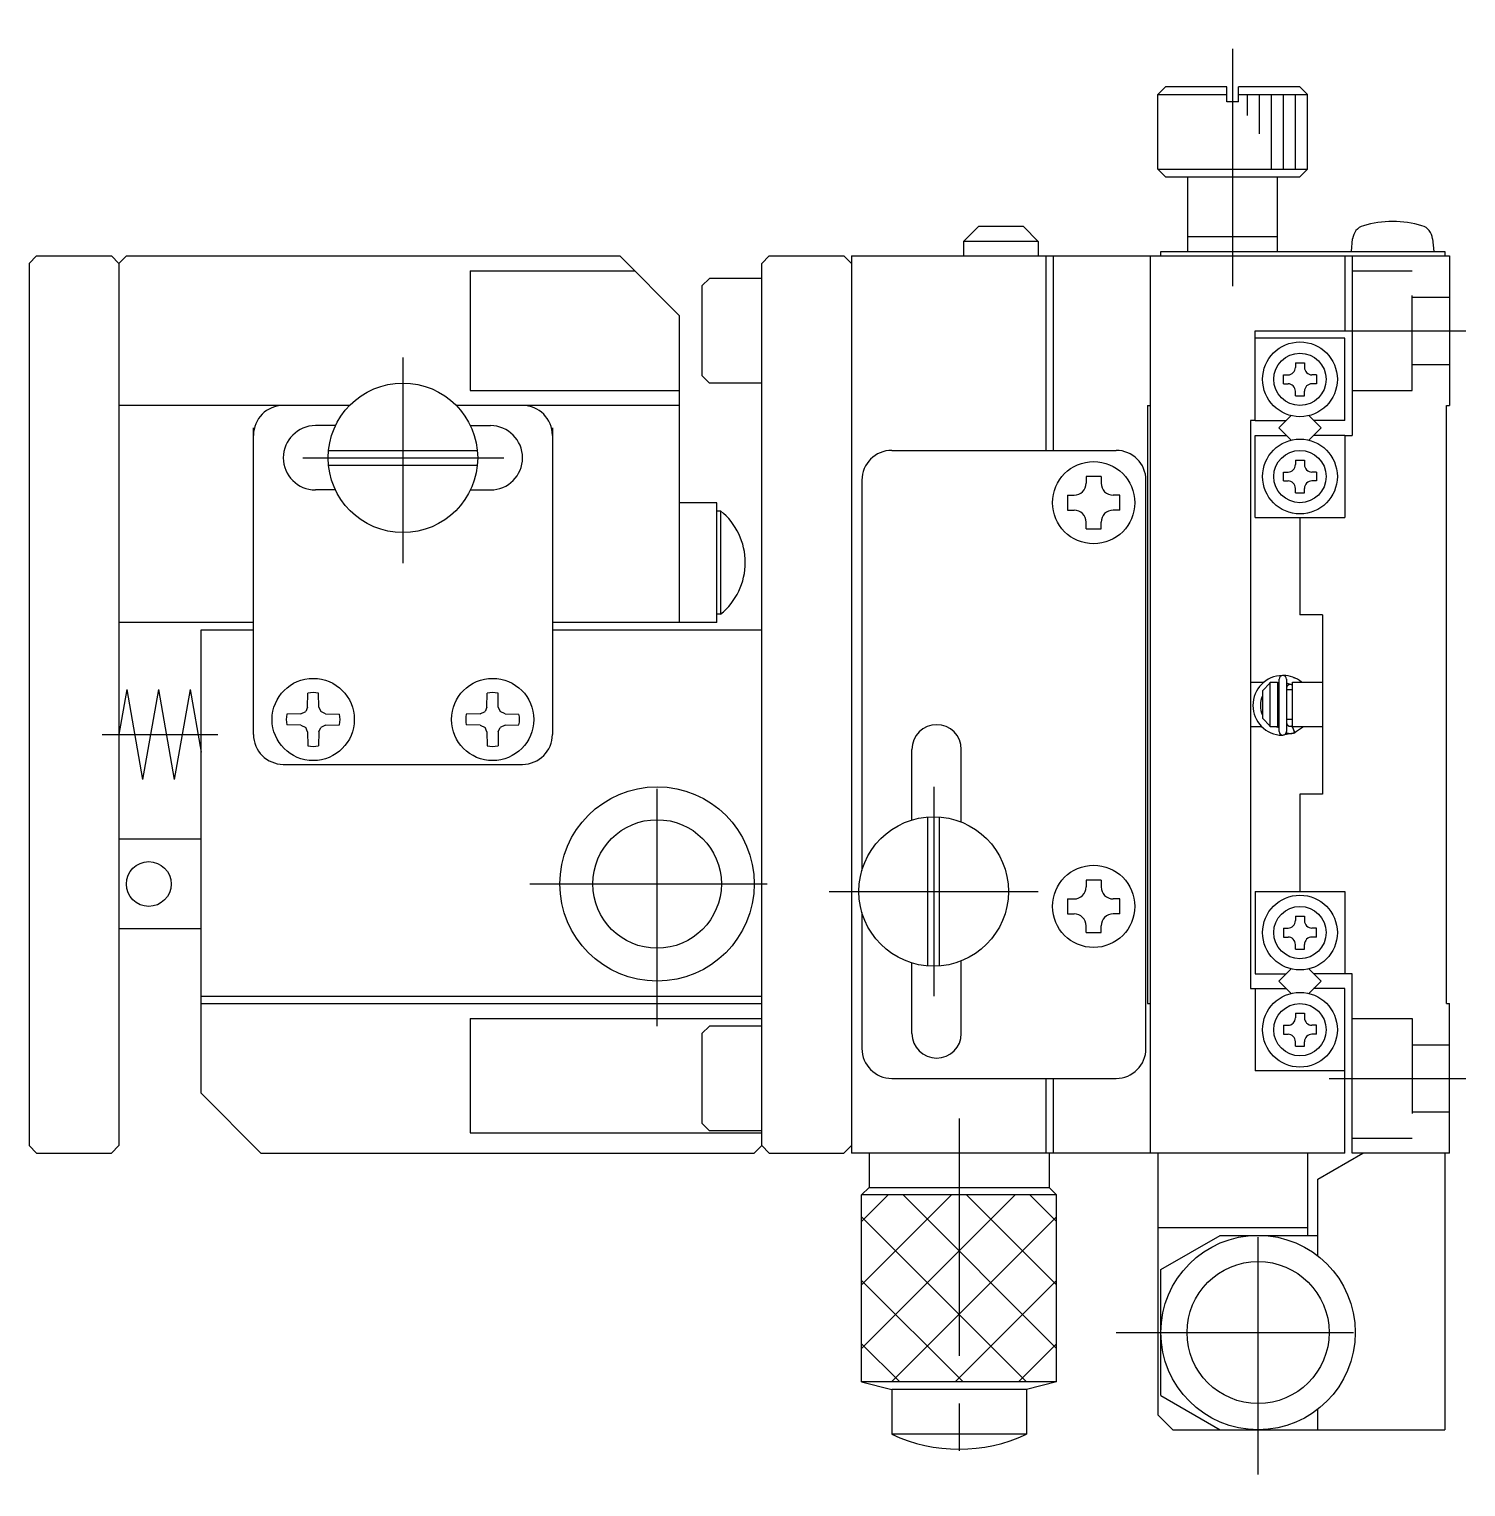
# Model space of a CAD drawing. Extents: x 0 to 361, y -8 to 337.
# Drawn here: x 265.4 to 361.5, y 128.7 to 226.2 of the extents above; entities that cross this region are included whole.
import ezdxf

# ---------------------------------------------------------------- set-up
doc = ezdxf.new("R2010")
doc.units = 0
doc.header["$LTSCALE"] = 0.5
doc.linetypes.add('CENTER', pattern=[50.8, 31.75, -6.35, 6.35, -6.35])
doc.linetypes.add('DASHED', pattern=[19.05, 12.7, -6.35])
for name, color, linetype in [('MSM_CENTER', 1, 'CENTER'), ('MSM_CONTINUOUS', 7, 'CONTINUOUS'), ('MSM_DASHED', 4, 'DASHED'), ('MSM_NARROW', 5, 'CONTINUOUS')]:
    doc.layers.add(name, color=color, linetype=linetype)

msp = doc.modelspace()

# ---------------------------------------------------------------- linework, layer by layer
at = {"layer": 'MSM_CENTER'}
for p, q in [((345.871, 208.992), (345.871, 226.184)), ((353.371, 206.016), (361.467, 206.016)), ((290.371, 204.22), (290.371, 190.461)), ((283.676, 197.516), (297.116, 197.516)), ((270.252, 179.013), (277.989, 179.013)), ((307.371, 159.496), (307.371, 177.536)), ((325.871, 175.516), (325.871, 161.516)), ((298.851, 169.016), (315.891, 169.016)), ((318.871, 168.516), (332.871, 168.516)), ((352.314, 156.016), (361.467, 156.016)), ((327.571, 153.329), (327.571, 128.697)), ((347.571, 129.516), (347.571, 148.516)), ((338.071, 139.016), (357.071, 139.016))]:
    msp.add_line(p, q, dxfattribs=at)
at = {"layer": 'MSM_CONTINUOUS'}
for p, q in [((341.371, 222.316), (340.871, 221.816)), ((345.471, 222.316), (341.371, 222.316)), ((345.471, 221.316), (345.471, 222.316)), ((350.371, 222.316), (346.271, 222.316)), ((346.271, 221.316), (346.271, 222.316)), ((350.871, 221.816), (350.371, 222.316)), ((340.871, 221.816), (345.471, 221.816)), ((340.871, 216.816), (340.871, 221.816)), ((346.271, 221.316), (345.471, 221.316)), ((346.271, 221.816), (350.871, 221.816)), ((350.871, 216.816), (350.871, 221.816)), ((340.871, 216.816), (350.871, 216.816)), ((340.871, 216.816), (341.371, 216.316)), ((350.371, 216.316), (350.871, 216.816)), ((341.371, 216.316), (350.371, 216.316)), ((342.871, 211.316), (342.871, 216.316)), ((348.871, 211.316), (348.871, 216.316)), ((328.871, 212.976), (327.871, 211.976)), ((331.871, 212.976), (328.871, 212.976)), ((331.871, 212.976), (332.871, 211.976)), ((332.871, 211.976), (327.871, 211.976)), ((327.871, 211.976), (327.871, 211.016)), ((332.871, 211.976), (332.871, 211.016)), ((342.871, 212.316), (348.871, 212.316)), ((353.821, 211.316), (353.895, 212.163)), ((359.247, 212.163), (359.321, 211.316)), ((265.871, 211.016), (265.371, 210.516)), ((265.871, 211.016), (270.871, 211.016)), ((270.871, 211.016), (271.371, 210.516)), ((271.871, 211.016), (271.371, 210.516)), ((271.871, 211.016), (304.871, 211.016)), ((308.871, 207.016), (304.871, 211.016)), ((314.871, 211.016), (314.371, 210.516)), ((314.871, 211.016), (319.871, 211.016)), ((320.371, 210.516), (319.871, 211.016)), ((320.371, 211.016), (320.371, 151.016)), ((320.371, 211.016), (360.371, 211.016)), ((333.371, 211.016), (333.371, 198.016)), ((333.871, 211.016), (333.871, 198.016)), ((340.371, 151.016), (340.371, 211.016)), ((341.071, 211.316), (360.071, 211.316)), ((341.071, 211.016), (341.071, 211.316)), ((353.371, 211.016), (353.371, 206.016)), ((353.871, 211.016), (353.871, 199.016)), ((360.071, 211.316), (360.071, 211.016)), ((360.371, 211.016), (360.371, 201.016)), ((265.371, 210.516), (265.371, 151.516)), ((271.371, 210.516), (271.371, 151.516)), ((294.871, 210.013), (305.873, 210.013)), ((294.871, 210.013), (294.871, 202.013)), ((314.371, 151.516), (314.371, 210.516)), ((310.371, 209.016), (310.871, 209.516)), ((310.371, 209.016), (310.371, 203.016)), ((314.371, 209.516), (310.871, 209.516)), ((308.871, 186.513), (308.871, 207.016)), ((347.371, 206.016), (353.371, 206.016)), ((347.371, 200.016), (347.371, 206.016)), ((353.371, 205.516), (347.371, 205.516)), ((353.371, 200.016), (353.371, 205.516)), ((350.071, 203.866), (350.671, 203.866)), ((350.071, 203.866), (350.071, 203.566)), ((350.671, 203.866), (350.671, 203.566)), ((310.371, 203.016), (310.871, 202.516)), ((349.271, 202.466), (349.271, 203.066)), ((349.271, 203.066), (349.571, 203.066)), ((351.471, 203.066), (351.171, 203.066)), ((351.471, 203.066), (351.471, 202.466)), ((294.871, 202.013), (308.871, 202.013)), ((314.371, 202.516), (310.871, 202.516)), ((349.271, 202.466), (349.571, 202.466)), ((350.071, 201.666), (350.071, 201.966)), ((350.671, 201.666), (350.671, 201.966)), ((351.471, 202.466), (351.171, 202.466)), ((286.798, 201.013), (271.371, 201.013)), ((283.8, 201.016), (279.371, 201.016)), ((308.871, 201.013), (293.944, 201.013)), ((340.171, 201.016), (340.171, 161.016)), ((340.171, 201.016), (340.371, 201.016)), ((350.071, 201.666), (350.671, 201.666)), ((360.171, 161.016), (360.171, 201.016)), ((360.171, 201.016), (360.371, 201.016)), ((347.071, 200.016), (347.071, 162.016)), ((347.371, 200.016), (347.071, 200.016)), ((347.371, 200.016), (349.456, 200.016)), ((349.778, 200.337), (348.956, 199.516)), ((350.964, 200.337), (351.785, 199.516)), ((353.371, 200.016), (351.285, 200.016)), ((280.371, 179.016), (280.371, 199.516)), ((285.857, 199.666), (284.521, 199.666)), ((294.885, 199.666), (296.221, 199.666)), ((300.371, 199.516), (300.371, 179.016)), ((347.371, 199.016), (349.456, 199.016)), ((347.371, 193.516), (347.371, 199.016)), ((348.956, 199.516), (349.778, 198.694)), ((351.785, 199.516), (350.964, 198.694)), ((353.371, 199.016), (351.285, 199.016)), ((353.371, 199.016), (353.871, 199.016)), ((353.371, 199.016), (353.371, 193.516)), ((285.396, 198.016), (295.346, 198.016)), ((323.071, 198.016), (338.071, 198.016)), ((285.396, 197.016), (295.346, 197.016)), ((350.071, 197.366), (350.671, 197.366)), ((350.071, 197.366), (350.071, 197.066)), ((350.671, 197.366), (350.671, 197.066)), ((321.071, 196.016), (321.071, 169.916)), ((336.071, 196.266), (336.071, 195.816)), ((337.071, 196.266), (336.071, 196.266)), ((337.071, 196.266), (337.071, 195.816)), ((340.071, 158.016), (340.071, 196.016)), ((349.271, 195.966), (349.271, 196.566)), ((349.271, 196.566), (349.571, 196.566)), ((349.271, 195.966), (349.571, 195.966)), ((351.471, 196.566), (351.171, 196.566)), ((351.471, 195.966), (351.171, 195.966)), ((351.471, 196.566), (351.471, 195.966)), ((285.857, 195.366), (284.521, 195.366)), ((294.885, 195.366), (296.221, 195.366)), ((334.821, 195.016), (335.271, 195.016)), ((334.821, 195.016), (334.821, 194.016)), ((338.321, 195.016), (337.871, 195.016)), ((338.321, 194.016), (338.321, 195.016)), ((350.071, 195.166), (350.071, 195.466)), ((350.071, 195.166), (350.671, 195.166)), ((350.671, 195.166), (350.671, 195.466)), ((311.371, 194.513), (308.871, 194.513)), ((311.371, 186.513), (311.371, 194.513)), ((334.821, 194.016), (335.271, 194.016)), ((338.321, 194.016), (337.871, 194.016)), ((311.371, 193.963), (311.621, 193.963)), ((311.621, 193.963), (311.621, 187.063)), ((336.071, 192.766), (336.071, 193.216)), ((337.071, 192.766), (337.071, 193.216)), ((347.371, 193.516), (353.371, 193.516)), ((350.371, 193.516), (350.371, 187.016)), ((336.071, 192.766), (337.071, 192.766)), ((280.371, 186.513), (271.371, 186.513)), ((311.371, 186.513), (300.371, 186.513)), ((311.621, 187.063), (311.371, 187.063)), ((351.871, 187.016), (350.371, 187.016)), ((351.871, 187.016), (351.871, 175.016)), ((276.871, 155.016), (276.871, 186.013)), ((276.871, 186.013), (280.371, 186.013)), ((300.371, 186.013), (314.371, 186.013)), ((347.071, 182.516), (347.971, 182.516)), ((348.371, 182.461), (347.871, 181.932)), ((348.371, 182.516), (348.871, 182.516)), ((348.371, 179.516), (348.371, 182.516)), ((348.871, 182.516), (348.871, 179.516)), ((348.973, 182.439), (348.871, 182.418)), ((348.973, 179.209), (348.973, 182.709)), ((349.473, 182.709), (349.473, 179.209)), ((349.871, 182.313), (349.473, 182.439)), ((349.568, 182.304), (349.558, 182.296)), ((349.577, 182.311), (349.568, 182.304)), ((349.588, 182.318), (349.577, 182.311)), ((349.598, 182.325), (349.588, 182.318)), ((349.609, 182.331), (349.598, 182.325)), ((349.62, 182.336), (349.609, 182.331)), ((349.632, 182.341), (349.62, 182.336)), ((349.644, 182.345), (349.632, 182.341)), ((349.655, 182.349), (349.644, 182.345)), ((349.668, 182.352), (349.655, 182.349)), ((349.68, 182.354), (349.668, 182.352)), ((349.692, 182.356), (349.68, 182.354)), ((349.704, 182.357), (349.692, 182.356)), ((349.717, 182.357), (349.704, 182.357)), ((349.729, 182.357), (349.717, 182.357)), ((349.742, 182.356), (349.729, 182.357)), ((349.754, 182.354), (349.742, 182.356)), ((349.766, 182.352), (349.754, 182.354)), ((349.778, 182.35), (349.766, 182.352)), ((349.79, 182.346), (349.778, 182.35)), ((349.802, 182.342), (349.79, 182.346)), ((349.814, 182.338), (349.802, 182.342)), ((349.815, 182.337), (349.812, 182.339)), ((349.871, 179.516), (349.871, 182.516)), ((349.871, 182.516), (351.871, 182.516)), ((349.948, 182.822), (350.011, 182.797)), ((350.007, 182.797), (350.009, 182.797)), ((350.009, 182.797), (350.009, 182.797)), ((350.011, 182.797), (350.009, 182.797)), ((271.9, 182.013), (271.371, 179.013)), ((271.9, 182.013), (272.958, 176.013)), ((274.016, 182.013), (272.958, 176.013)), ((274.016, 182.013), (275.074, 176.013)), ((276.132, 182.013), (275.074, 176.013)), ((276.132, 182.013), (276.871, 177.821)), ((283.994, 180.833), (284.011, 181.779)), ((284.747, 180.833), (284.731, 181.779)), ((295.994, 180.833), (296.011, 181.779)), ((296.747, 180.833), (296.731, 181.779)), ((347.871, 181.932), (347.871, 180.099)), ((348.871, 182.016), (348.973, 182.016)), ((349.474, 182.124), (349.473, 182.112)), ((349.473, 182.112), (349.473, 182.107)), ((349.473, 182.016), (349.871, 182.016)), ((349.475, 182.136), (349.474, 182.124)), ((349.476, 182.148), (349.475, 182.136)), ((349.479, 182.16), (349.476, 182.148)), ((349.482, 182.172), (349.479, 182.16)), ((349.485, 182.184), (349.482, 182.172)), ((349.489, 182.196), (349.485, 182.184)), ((349.494, 182.207), (349.489, 182.196)), ((349.499, 182.218), (349.494, 182.207)), ((349.504, 182.229), (349.499, 182.218)), ((349.511, 182.24), (349.504, 182.229)), ((349.517, 182.25), (349.511, 182.24)), ((349.525, 182.26), (349.517, 182.25)), ((349.532, 182.27), (349.525, 182.26)), ((349.54, 182.279), (349.532, 182.27)), ((349.549, 182.288), (349.54, 182.279)), ((349.558, 182.296), (349.549, 182.288)), ((283.539, 180.392), (282.607, 180.376)), ((283.539, 180.392), (283.87, 180.553)), ((283.994, 180.833), (283.87, 180.553)), ((284.747, 180.833), (284.872, 180.553)), ((285.203, 180.392), (284.872, 180.553)), ((285.203, 180.392), (286.134, 180.376)), ((295.539, 180.392), (294.607, 180.376)), ((295.539, 180.392), (295.87, 180.553)), ((295.994, 180.833), (295.87, 180.553)), ((296.747, 180.833), (296.872, 180.553)), ((297.203, 180.392), (296.872, 180.553)), ((297.203, 180.392), (298.134, 180.376)), ((283.539, 179.639), (282.607, 179.656)), ((283.539, 179.639), (283.87, 179.478)), ((283.994, 179.198), (283.87, 179.478)), ((284.747, 179.198), (284.872, 179.478)), ((285.203, 179.639), (284.872, 179.478)), ((285.203, 179.639), (286.134, 179.656)), ((295.539, 179.639), (294.607, 179.656)), ((295.539, 179.639), (295.87, 179.478)), ((295.994, 179.198), (295.87, 179.478)), ((296.747, 179.198), (296.872, 179.478)), ((297.203, 179.639), (296.872, 179.478)), ((297.203, 179.639), (298.134, 179.656)), ((347.841, 179.516), (347.071, 179.516)), ((347.871, 180.099), (348.371, 179.57)), ((348.973, 179.516), (348.371, 179.516)), ((348.812, 179.515), (348.973, 179.479)), ((348.973, 180.016), (348.871, 180.016)), ((349.871, 180.016), (349.473, 180.016)), ((349.473, 179.811), (349.473, 179.799)), ((349.473, 179.799), (349.474, 179.787)), ((349.474, 179.787), (349.476, 179.775)), ((349.476, 179.775), (349.478, 179.763)), ((349.478, 179.763), (349.48, 179.751)), ((349.48, 179.751), (349.483, 179.739)), ((349.483, 179.739), (349.487, 179.727)), ((349.487, 179.727), (349.491, 179.716)), ((349.491, 179.716), (349.496, 179.705)), ((349.496, 179.705), (349.502, 179.694)), ((349.502, 179.694), (349.508, 179.683)), ((349.508, 179.683), (349.514, 179.672)), ((349.514, 179.672), (349.521, 179.662)), ((349.521, 179.662), (349.528, 179.653)), ((349.528, 179.653), (349.536, 179.643)), ((349.536, 179.643), (349.545, 179.634)), ((349.545, 179.634), (349.553, 179.626)), ((349.553, 179.626), (349.563, 179.618)), ((349.563, 179.618), (349.572, 179.61)), ((349.572, 179.61), (349.582, 179.603)), ((349.582, 179.603), (349.593, 179.596)), ((349.593, 179.596), (349.603, 179.59)), ((349.603, 179.59), (349.614, 179.584)), ((349.614, 179.584), (349.626, 179.579)), ((349.626, 179.579), (349.637, 179.575)), ((349.637, 179.575), (349.649, 179.571)), ((349.649, 179.571), (349.661, 179.568)), ((349.661, 179.568), (349.673, 179.565)), ((349.673, 179.565), (349.685, 179.563)), ((349.685, 179.563), (349.698, 179.561)), ((349.698, 179.561), (349.71, 179.561)), ((349.71, 179.561), (349.722, 179.561)), ((349.722, 179.561), (349.735, 179.561)), ((349.735, 179.561), (349.747, 179.562)), ((349.747, 179.562), (349.759, 179.564)), ((349.759, 179.564), (349.772, 179.566)), ((349.772, 179.566), (349.784, 179.569)), ((349.784, 179.569), (349.796, 179.573)), ((349.796, 179.573), (349.807, 179.577)), ((349.807, 179.577), (349.814, 179.58)), ((349.814, 179.579), (349.871, 179.605)), ((349.818, 179.58), (349.815, 179.58)), ((349.822, 179.578), (349.818, 179.58)), ((349.824, 179.583), (349.821, 179.578)), ((349.826, 179.574), (349.822, 179.578)), ((349.875, 179.518), (349.824, 179.583)), ((349.831, 179.569), (349.826, 179.574)), ((349.836, 179.563), (349.831, 179.569)), ((349.841, 179.556), (349.836, 179.563)), ((349.847, 179.547), (349.841, 179.556)), ((349.854, 179.537), (349.847, 179.547)), ((349.86, 179.526), (349.854, 179.537)), ((349.868, 179.514), (349.86, 179.526)), ((349.875, 179.5), (349.868, 179.514)), ((351.871, 179.516), (349.871, 179.516)), ((350.019, 179.125), (349.875, 179.518)), ((349.882, 179.486), (349.875, 179.5)), ((349.89, 179.471), (349.882, 179.486)), ((349.898, 179.456), (349.89, 179.471)), ((349.906, 179.439), (349.898, 179.456)), ((349.914, 179.422), (349.906, 179.439)), ((349.922, 179.405), (349.914, 179.422)), ((349.93, 179.387), (349.922, 179.405)), ((349.938, 179.369), (349.93, 179.387)), ((350.606, 179.516), (350.01, 179.121)), ((283.994, 179.198), (284.011, 178.252)), ((284.747, 179.198), (284.731, 178.252)), ((295.994, 179.198), (296.011, 178.252)), ((296.747, 179.198), (296.731, 178.252)), ((350.017, 179.124), (349.253, 178.96)), ((349.47, 179.103), (349.453, 179.11)), ((349.506, 179.092), (349.47, 179.103)), ((349.541, 179.082), (349.506, 179.092)), ((349.577, 179.074), (349.541, 179.082)), ((349.614, 179.068), (349.577, 179.074)), ((349.651, 179.064), (349.614, 179.068)), ((349.688, 179.061), (349.651, 179.064)), ((349.725, 179.061), (349.688, 179.061)), ((349.762, 179.062), (349.725, 179.061)), ((349.798, 179.065), (349.762, 179.062)), ((349.835, 179.07), (349.798, 179.065)), ((349.872, 179.076), (349.835, 179.07)), ((349.908, 179.085), (349.872, 179.076)), ((349.943, 179.095), (349.908, 179.085)), ((349.946, 179.351), (349.938, 179.369)), ((349.978, 179.107), (349.943, 179.095)), ((349.953, 179.333), (349.946, 179.351)), ((349.961, 179.315), (349.953, 179.333)), ((349.968, 179.297), (349.961, 179.315)), ((349.974, 179.28), (349.968, 179.297)), ((349.98, 179.263), (349.974, 179.28)), ((350.011, 179.12), (349.978, 179.107)), ((349.986, 179.247), (349.98, 179.263)), ((349.992, 179.231), (349.986, 179.247)), ((349.996, 179.216), (349.992, 179.231)), ((350.001, 179.201), (349.996, 179.216)), ((350.005, 179.188), (350.001, 179.201)), ((350.008, 179.176), (350.005, 179.188)), ((350.01, 179.165), (350.008, 179.176)), ((350.009, 179.12), (350.012, 179.121)), ((350.012, 179.154), (350.01, 179.165)), ((350.014, 179.146), (350.012, 179.154)), ((350.012, 179.121), (350.013, 179.123)), ((350.013, 179.123), (350.014, 179.127)), ((350.015, 179.138), (350.014, 179.146)), ((350.014, 179.127), (350.015, 179.132)), ((350.014, 179.126), (350.019, 179.125)), ((350.015, 179.132), (350.015, 179.138)), ((350.092, 179.159), (350.017, 179.124)), ((324.421, 173.301), (324.421, 178.016)), ((327.721, 173.161), (327.721, 178.016)), ((282.371, 177.016), (298.371, 177.016)), ((350.371, 175.016), (350.371, 168.516)), ((351.871, 175.016), (350.371, 175.016)), ((325.471, 163.532), (325.471, 173.5)), ((326.271, 163.532), (326.271, 173.5)), ((276.871, 172.013), (271.371, 172.013)), ((336.071, 169.266), (336.071, 168.816)), ((337.071, 169.266), (336.071, 169.266)), ((337.071, 169.266), (337.071, 168.816)), ((334.821, 168.016), (335.271, 168.016)), ((334.821, 168.016), (334.821, 167.016)), ((338.321, 168.016), (337.871, 168.016)), ((338.321, 167.016), (338.321, 168.016)), ((347.371, 168.516), (347.371, 163.016)), ((347.371, 168.516), (353.371, 168.516)), ((353.371, 168.516), (353.371, 163.016)), ((321.071, 167.116), (321.071, 158.016)), ((334.821, 167.016), (335.271, 167.016)), ((338.321, 167.016), (337.871, 167.016)), ((350.071, 166.866), (350.671, 166.866)), ((350.071, 166.866), (350.071, 166.566)), ((350.671, 166.866), (350.671, 166.566)), ((276.871, 166.013), (271.371, 166.013)), ((336.071, 165.766), (336.071, 166.216)), ((336.071, 165.766), (337.071, 165.766)), ((337.071, 165.766), (337.071, 166.216)), ((349.271, 166.066), (349.271, 165.466)), ((349.271, 166.066), (349.571, 166.066)), ((351.471, 166.066), (351.171, 166.066)), ((351.471, 165.466), (351.471, 166.066)), ((349.271, 165.466), (349.571, 165.466)), ((350.071, 164.666), (350.071, 164.966)), ((350.671, 164.666), (350.671, 164.966)), ((351.471, 165.466), (351.171, 165.466)), ((327.721, 159.016), (327.721, 163.871)), ((350.071, 164.666), (350.671, 164.666)), ((324.421, 159.016), (324.421, 163.731)), ((347.371, 163.016), (349.456, 163.016)), ((348.956, 162.516), (349.778, 163.337)), ((351.785, 162.516), (350.964, 163.337)), ((353.871, 163.016), (351.285, 163.016)), ((353.871, 151.016), (353.871, 163.016)), ((347.071, 162.016), (349.456, 162.016)), ((347.371, 162.016), (347.371, 156.516)), ((349.778, 161.694), (348.956, 162.516)), ((350.964, 161.694), (351.785, 162.516)), ((353.371, 162.016), (351.285, 162.016)), ((353.371, 151.016), (353.371, 162.016)), ((276.871, 161.511), (314.371, 161.511)), ((276.871, 161.013), (314.371, 161.013)), ((340.171, 161.016), (340.371, 161.016)), ((360.171, 161.016), (360.371, 161.016)), ((360.371, 151.016), (360.371, 161.016)), ((294.871, 160.013), (314.371, 160.013)), ((294.871, 160.013), (294.871, 152.38)), ((350.071, 160.366), (350.671, 160.366)), ((350.071, 160.366), (350.071, 160.066)), ((350.671, 160.366), (350.671, 160.066)), ((310.371, 159.016), (310.871, 159.516)), ((310.371, 159.016), (310.371, 153.016)), ((314.371, 159.516), (310.871, 159.516)), ((349.271, 159.566), (349.271, 158.966)), ((349.271, 159.566), (349.571, 159.566)), ((349.271, 158.966), (349.571, 158.966)), ((351.471, 159.566), (351.171, 159.566)), ((351.471, 158.966), (351.171, 158.966)), ((351.471, 158.966), (351.471, 159.566)), ((350.071, 158.166), (350.071, 158.466)), ((350.071, 158.166), (350.671, 158.166)), ((350.671, 158.166), (350.671, 158.466)), ((323.071, 156.016), (338.071, 156.016)), ((333.371, 156.016), (333.371, 151.016)), ((333.871, 156.016), (333.871, 151.016)), ((353.371, 156.516), (347.371, 156.516)), ((276.871, 155.016), (280.871, 151.016)), ((294.871, 152.38), (314.371, 152.38)), ((310.371, 153.016), (310.871, 152.516)), ((314.371, 152.516), (310.871, 152.516)), ((265.871, 151.016), (265.371, 151.516)), ((271.371, 151.516), (270.871, 151.016)), ((313.871, 151.016), (314.371, 151.516)), ((314.871, 151.016), (314.371, 151.516)), ((319.871, 151.016), (320.371, 151.516)), ((265.871, 151.016), (270.871, 151.016)), ((280.871, 151.016), (313.871, 151.016)), ((314.871, 151.016), (319.871, 151.016)), ((353.371, 151.016), (320.371, 151.016)), ((321.553, 151.016), (321.553, 148.716)), ((333.588, 151.016), (333.588, 148.716)), ((340.871, 151.016), (340.871, 133.516)), ((350.871, 151.016), (350.871, 145.516)), ((351.571, 149.284), (354.571, 151.016)), ((360.371, 151.016), (353.871, 151.016)), ((360.071, 151.016), (360.071, 132.516)), ((351.571, 144.139), (351.571, 149.284)), ((321.053, 148.216), (321.553, 148.716)), ((334.088, 148.216), (321.053, 148.216)), ((321.053, 135.716), (321.053, 148.216)), ((321.553, 148.716), (333.588, 148.716)), ((334.088, 148.216), (333.588, 148.716)), ((334.088, 135.716), (334.088, 148.216)), ((350.871, 146.016), (340.871, 146.016)), ((341.071, 143.222), (345.044, 145.516)), ((345.044, 145.516), (351.571, 145.516)), ((341.071, 134.81), (341.071, 143.222)), ((334.088, 135.716), (321.053, 135.716)), ((321.053, 135.716), (323.071, 135.216)), ((334.088, 135.716), (332.071, 135.216)), ((332.071, 135.216), (323.071, 135.216)), ((323.071, 135.216), (323.071, 132.216)), ((332.071, 135.216), (332.071, 132.216)), ((341.071, 134.81), (345.044, 132.516)), ((351.571, 132.516), (351.571, 133.892)), ((340.871, 133.516), (341.871, 132.516)), ((332.071, 132.216), (323.071, 132.216)), ((341.871, 132.516), (360.071, 132.516))]:
    msp.add_line(p, q, dxfattribs=at)
for centre, radius in [((350.371, 202.766), 2.5), ((350.371, 202.766), 1.75), ((290.371, 197.516), 5), ((350.371, 196.266), 2.5), ((350.371, 196.266), 1.75), ((336.571, 194.516), 2.75), ((284.371, 180.016), 2.75), ((296.371, 180.016), 2.75), ((307.371, 169.016), 6.5), ((307.371, 169.016), 4.3), ((325.871, 168.516), 5), ((273.371, 169.013), 1.5), ((336.571, 167.516), 2.75), ((350.371, 165.766), 2.5), ((350.371, 165.766), 1.75), ((350.371, 159.266), 2.5), ((350.371, 159.266), 1.75), ((347.571, 139.016), 6.5), ((347.571, 139.016), 4.75)]:
    msp.add_circle(centre, radius, dxfattribs=at)
for centre, radius, start, end in [((354.891, 212.076), 1, 106.25703, 175), ((356.571, 206.316), 7, 73.74297, 106.25703), ((358.25, 212.076), 1, 5, 73.74297), ((349.571, 203.566), 0.5, 270, 0), ((351.171, 203.566), 0.5, 180, 270), ((349.571, 201.966), 0.5, 0, 90), ((351.171, 201.966), 0.5, 90, 180), ((282.371, 199.016), 2, 90, 180), ((298.371, 199.016), 2, 0, 90), ((284.521, 197.516), 2.15, 90, 270), ((296.221, 197.516), 2.15, 270, 90), ((323.071, 196.016), 2, 90, 180), ((338.071, 196.016), 2, 0, 90), ((349.571, 197.066), 0.5, 270, 0), ((351.171, 197.066), 0.5, 180, 270), ((349.571, 195.466), 0.5, 0, 90), ((351.171, 195.466), 0.5, 90, 180), ((335.271, 195.816), 0.8, 270, 0), ((337.871, 195.816), 0.8, 180, 270), ((335.271, 193.216), 0.8, 0, 90), ((337.871, 193.216), 0.8, 90, 180), ((308.839, 190.513), 4.432, 308.88007, 51.11993), ((349.223, 180.959), 1.999, 90.79832, 269.15066), ((349.223, 182.709), 0.25, 0, 180), ((349.221, 180.953), 2.005, 51.24152, 89.05704), ((284.371, 180.016), 1.8, 78.46304, 101.53696), ((296.371, 180.016), 1.8, 78.46304, 101.53696), ((349.223, 180.958), 1.501, 154.30524, 205.68953), ((284.371, 180.016), 1.8, 168.46304, 191.53696), ((284.371, 180.016), 1.8, 348.46304, 11.53696), ((296.371, 180.016), 1.8, 168.46304, 191.53696), ((296.371, 180.016), 1.8, 348.46304, 11.53696), ((326.071, 178.016), 1.65, 0, 180), ((282.371, 179.016), 2, 180, 270), ((298.371, 179.016), 2, 270, 0), ((349.223, 179.209), 0.25, 180, 0), ((284.371, 180.016), 1.8, 258.46304, 281.53696), ((296.371, 180.016), 1.8, 258.46304, 281.53696), ((335.271, 168.816), 0.8, 270, 0), ((337.871, 168.816), 0.8, 180, 270), ((335.271, 166.216), 0.8, 0, 90), ((337.871, 166.216), 0.8, 90, 180), ((349.571, 166.566), 0.5, 270, 0), ((351.171, 166.566), 0.5, 180, 270), ((349.571, 164.966), 0.5, 0, 90), ((351.171, 164.966), 0.5, 90, 180), ((349.571, 160.066), 0.5, 270, 0), ((351.171, 160.066), 0.5, 180, 270), ((326.071, 159.016), 1.65, 180, 0), ((349.571, 158.466), 0.5, 0, 90), ((351.171, 158.466), 0.5, 90, 180), ((323.071, 158.016), 2, 180, 270), ((338.071, 158.016), 2, 270, 0), ((327.571, 141.841), 10.625, 244.94231, 295.05769)]:
    msp.add_arc(centre, radius, start, end, dxfattribs=at)
at = {"layer": 'MSM_DASHED'}
for p, q in [((353.871, 210.016), (357.871, 210.016)), ((357.871, 202.016), (357.871, 210.016)), ((357.871, 208.266), (360.371, 208.266)), ((357.871, 203.766), (360.371, 203.766)), ((353.871, 202.016), (357.871, 202.016)), ((353.871, 160.016), (357.871, 160.016)), ((357.871, 160.016), (357.871, 152.016)), ((357.871, 158.266), (360.371, 158.266)), ((357.871, 153.766), (360.371, 153.766)), ((353.871, 152.016), (357.871, 152.016))]:
    msp.add_line(p, q, dxfattribs=at)
at = {"layer": 'MSM_NARROW'}
for p, q in [((346.871, 220.415), (346.871, 221.816)), ((347.671, 219.187), (347.671, 221.816)), ((348.471, 216.816), (348.471, 221.816)), ((349.271, 216.816), (349.271, 221.816)), ((350.071, 216.816), (350.071, 221.816)), ((321.053, 137.955), (331.313, 148.216)), ((321.053, 142.198), (327.071, 148.216)), ((321.053, 146.441), (322.828, 148.216)), ((323.828, 148.216), (334.088, 137.955)), ((328.071, 148.216), (334.088, 142.198)), ((332.313, 148.216), (334.088, 146.441)), ((321.053, 146.748), (332.085, 135.716)), ((323.056, 135.716), (334.088, 146.748)), ((321.053, 142.505), (327.843, 135.716)), ((327.299, 135.716), (334.088, 142.505)), ((321.053, 138.263), (323.6, 135.716)), ((331.541, 135.716), (334.088, 138.263))]:
    msp.add_line(p, q, dxfattribs=at)

doc.saveas('drawing.dxf')
